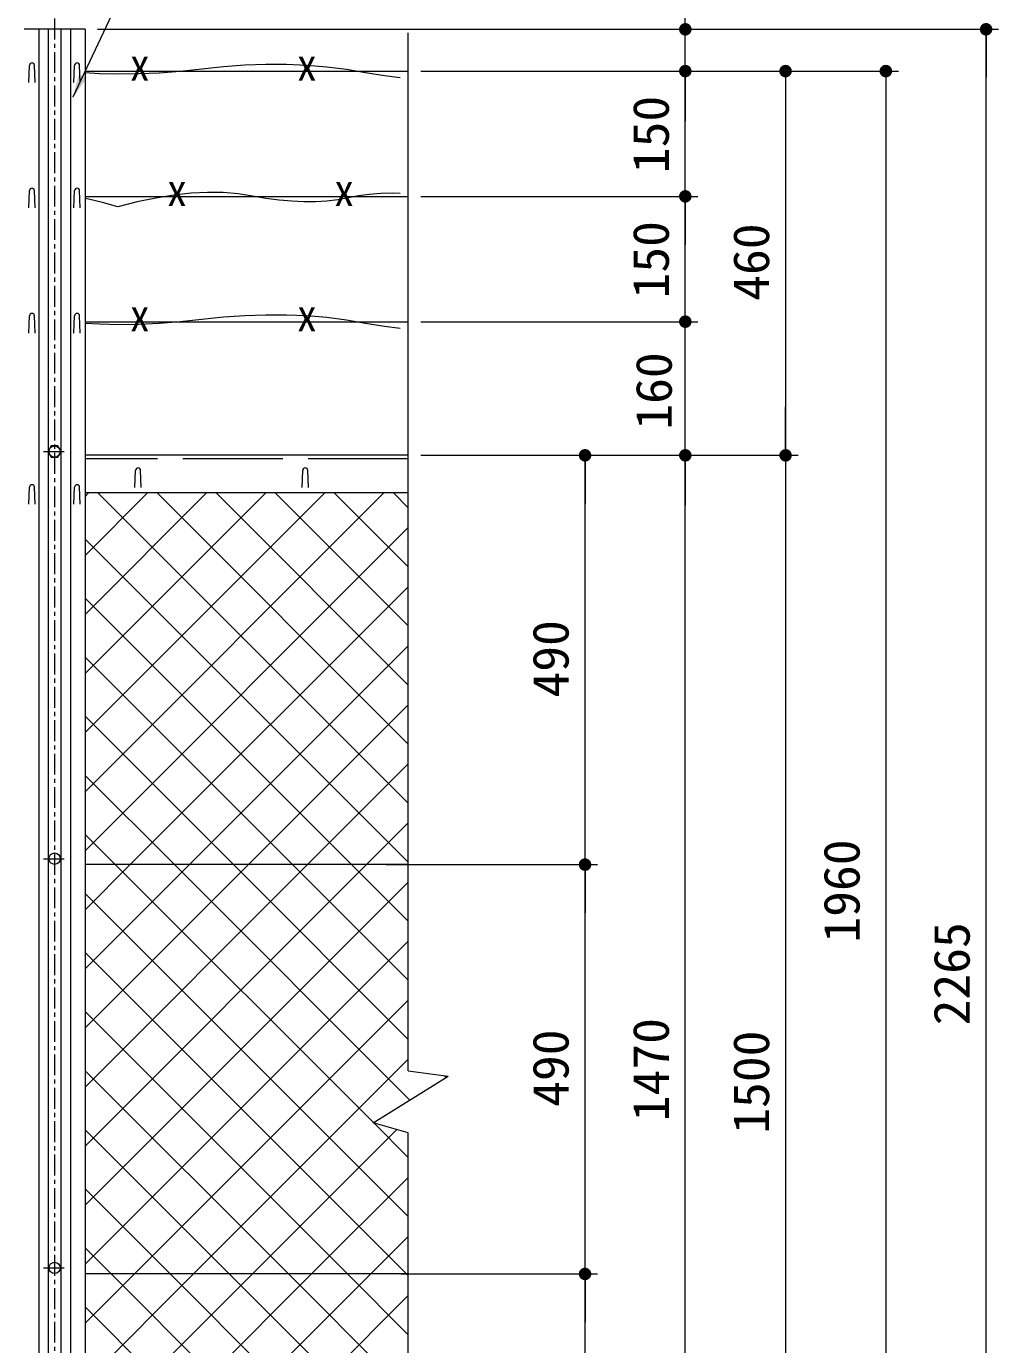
# Model space of a CAD drawing. Units: millimetres at full size. Extents: x -4455 to 4455, y -3150 to 3150.
# Drawn here: x -1459 to -296, y 249 to 1828 of the extents above; entities that cross this region are included whole.
import ezdxf
from ezdxf.enums import TextEntityAlignment as Align

# ---------------------------------------------------------------- set-up
doc = ezdxf.new("R2010")
doc.units = ezdxf.units.MM
doc.header["$LTSCALE"] = 20
doc.linetypes.add('DASHED', pattern=[7.5, 6, -1.5])
doc.linetypes.add('USER1', pattern=[2, 1.25, -0.25, 0.25, -0.25])
for name, color, linetype, lineweight in [('0-0_1部材', 3, 'Continuous', 18), ('0-1_5寸法', 1, 'Continuous', 18), ('0-2_SUNPOU', 1, 'Continuous', 18), ('0-3_8部品', 3, 'Continuous', 18), ('0-5_0', 3, 'Continuous', 18), ('0-7_2網', 4, 'Continuous', 18), ('0-A_6文字', 3, 'Continuous', 18), ('0-B_中心線', 1, 'USER1', 18), ('0-D_BUHIN', 3, 'Continuous', 18)]:
    doc.layers.add(name, color=color, linetype=linetype, lineweight=lineweight)
doc.styles.add('ＭＳ ゴシック', font='')
doc.styles.get('ＭＳ ゴシック').set_extended_font_data('MS Gothic')

# ---------------------------------------------------------------- blocks, each defined once
blk = doc.blocks.new('M1')
at = {"layer": '0-2_SUNPOU'}
blk.add_line((-5, 0), (-38.58, 0), dxfattribs=at)
for points in [[(0, 0), (-5, 0), (-4.96, 0.63)], [(0, 0), (-4.96, -0.63), (-5, 0)], [(0, 0), (-4.96, 0.63), (-4.84, 1.24)], [(0, 0), (-4.84, -1.24), (-4.96, -0.63)], [(0, 0), (-4.84, 1.24), (-4.65, 1.84)], [(0, 0), (-4.65, -1.84), (-4.84, -1.24)], [(0, 0), (-4.65, 1.84), (-4.38, 2.41)], [(0, 0), (-4.38, -2.41), (-4.65, -1.84)], [(0, 0), (-4.38, 2.41), (-4.05, 2.94)], [(0, 0), (-4.05, -2.94), (-4.38, -2.41)], [(0, 0), (-4.05, 2.94), (-3.64, 3.42)], [(0, 0), (-3.64, -3.42), (-4.05, -2.94)], [(0, 0), (-3.64, 3.42), (-3.19, 3.85)], [(0, 0), (-3.19, -3.85), (-3.64, -3.42)], [(0, 0), (-3.19, 3.85), (-2.68, 4.22)], [(0, 0), (-2.68, -4.22), (-3.19, -3.85)], [(0, 0), (-2.68, 4.22), (-2.13, 4.52)], [(0, 0), (-2.13, -4.52), (-2.68, -4.22)], [(0, 0), (-2.13, 4.52), (-1.55, 4.76)], [(0, 0), (-1.55, -4.76), (-2.13, -4.52)], [(0, 0), (-1.55, 4.76), (-0.94, 4.91)], [(0, 0), (-0.94, -4.91), (-1.55, -4.76)], [(0, 0), (-0.94, 4.91), (-0.31, 4.99)], [(0, 0), (-0.31, -4.99), (-0.94, -4.91)], [(0, 0), (-0.31, 4.99), (0.31, 4.99)], [(0, 0), (0.31, -4.99), (-0.31, -4.99)], [(0, 0), (0.31, 4.99), (0.94, 4.91)], [(0, 0), (0.94, 4.91), (1.55, 4.76)], [(0, 0), (1.55, 4.76), (2.13, 4.52)], [(0, 0), (2.13, 4.52), (2.68, 4.22)], [(0, 0), (2.68, 4.22), (3.19, 3.85)], [(0, 0), (3.19, 3.85), (3.64, 3.42)], [(0, 0), (3.64, 3.42), (4.05, 2.94)], [(0, 0), (4.05, 2.94), (4.38, 2.41)], [(0, 0), (4.38, 2.41), (4.65, 1.84)], [(0, 0), (4.65, 1.84), (4.84, 1.24)], [(0, 0), (4.84, 1.24), (4.96, 0.63)], [(0, 0), (4.96, 0.63), (5, 0)], [(0, 0), (0.94, -4.91), (0.31, -4.99)], [(0, 0), (1.55, -4.76), (0.94, -4.91)], [(0, 0), (2.13, -4.52), (1.55, -4.76)], [(0, 0), (2.68, -4.22), (2.13, -4.52)], [(0, 0), (3.19, -3.85), (2.68, -4.22)], [(0, 0), (3.64, -3.42), (3.19, -3.85)], [(0, 0), (4.05, -2.94), (3.64, -3.42)], [(0, 0), (4.38, -2.41), (4.05, -2.94)], [(0, 0), (4.65, -1.84), (4.38, -2.41)], [(0, 0), (4.84, -1.24), (4.65, -1.84)], [(0, 0), (4.96, -0.63), (4.84, -1.24)], [(0, 0), (5, 0), (4.96, -0.63)]]:
    blk.add_solid(points, dxfattribs=at)

msp = doc.modelspace()

# ---------------------------------------------------------------- linework, layer by layer
at = {"layer": '0-0_1部材', "color": 7}
for p, q in [((-1389.2, 1824.06), (-1462.2, 1824.06)), ((-1389.2, 1824.06), (-1389.2, -440.94)), ((-1002.38, 1314.06), (-1389.2, 1314.06)), ((-1002.38, 1269.06), (-1389.2, 1269.06))]:
    msp.add_line(p, q, dxfattribs=at)
at = {"layer": '0-0_1部材'}
for p, q in [((-1444.7, 1824.06), (-1444.7, -440.94)), ((-1433.2, 1824.06), (-1433.2, -440.94)), ((-1418.2, 1824.06), (-1418.2, -440.94)), ((-1406.7, 1824.06), (-1406.7, -440.94)), ((-1329.45, 1275.56), (-1328.7, 1296.06)), ((-1321.95, 1275.56), (-1322.7, 1296.06)), ((-1129.45, 1275.56), (-1128.7, 1296.06)), ((-1121.95, 1275.56), (-1122.7, 1296.06))]:
    msp.add_line(p, q, dxfattribs=at)
at = {"layer": '0-0_1部材', "color": 4}
for p, q in [((-1002.38, 577.34), (-1002.38, 1820.04)), ((-1044.47, 514.99), (-954.69, 570.7)), ((-1002.38, 577.34), (-954.69, 570.7)), ((-1002.38, 502.99), (-1044.47, 514.99)), ((-1002.38, -319.73), (-1002.38, 502.99))]:
    msp.add_line(p, q, dxfattribs=at)
at = {"layer": '0-0_1部材', "color": 1}
for p, q in [((-1389.2, 1774.06), (-1002.38, 1774.06)), ((-1389.2, 1624.06), (-1002.38, 1624.06)), ((-1389.2, 1474.06), (-1002.38, 1474.06))]:
    msp.add_line(p, q, dxfattribs=at)
at = {"layer": '0-0_1部材', "color": 1, "linetype": 'DASHED'}
msp.add_line((-1002.38, 1310.06), (-1389.2, 1310.06), dxfattribs=at)
at = {"layer": '0-0_1部材', "color": 1}
for points in [[(-1389.2, 1772.41), (-1372.07, 1771.3), (-1348.9, 1770.71), (-1325.05, 1770.98), (-1300.53, 1772.11), (-1275.33, 1774.1), (-1249.45, 1776.94), (-1223.44, 1779.74), (-1197.87, 1781.57), (-1172.72, 1782.45), (-1148, 1782.37), (-1123.7, 1781.33), (-1099.83, 1779.33), (-1076.39, 1776.37), (-1053.37, 1772.46), (-1030.79, 1768.64), (-1011.99, 1766.37)], [(-1011.99, 1627.62), (-1020.82, 1627.82), (-1035.25, 1627.48), (-1049, 1626.47), (-1062.08, 1624.79), (-1074.48, 1622.44), (-1086.83, 1620.12), (-1099.74, 1618.53), (-1113.22, 1617.69), (-1127.25, 1617.58), (-1141.84, 1618.21), (-1157, 1619.57), (-1172.71, 1621.68), (-1188.99, 1624.52), (-1205.99, 1627.13), (-1223.88, 1628.53), (-1242.65, 1628.73), (-1262.32, 1627.73), (-1282.87, 1625.52), (-1304.32, 1622.11), (-1326.65, 1617.5), (-1349.87, 1611.68)], [(-1349.87, 1611.68), (-1368.22, 1616.7), (-1385.21, 1620.66), (-1389.2, 1621.4)], [(-1389.2, 1472.41), (-1372.07, 1471.3), (-1348.9, 1470.71), (-1325.05, 1470.98), (-1300.53, 1472.11), (-1275.33, 1474.1), (-1249.45, 1476.94), (-1223.44, 1479.74), (-1197.87, 1481.57), (-1172.72, 1482.45), (-1148, 1482.37), (-1123.7, 1481.33), (-1099.83, 1479.33), (-1076.39, 1476.37), (-1053.37, 1472.46), (-1030.79, 1468.64), (-1011.99, 1466.37)]]:
    msp.add_lwpolyline(points, dxfattribs=at)
at = {"layer": '0-0_1部材'}
for centre in [(-1325.7, 1296.06), (-1125.7, 1296.06)]:
    msp.add_arc(centre, 3, 0, 180, dxfattribs=at)
at = {"layer": '0-1_5寸法'}
for p, q in [((-1371.04, 1824.06), (-655.81, 1824.06)), ((-670.81, 1774.06), (-670.81, 1824.06)), ((-987.38, 1774.06), (-655.81, 1774.06)), ((-987.38, 1774.06), (-655.81, 1774.06)), ((-987.38, 1774.06), (-535.81, 1774.06)), ((-972.38, 1774.06), (-415.81, 1774.06)), ((-670.81, 1624.06), (-670.81, 1774.06)), ((-550.81, 1774.06), (-550.81, 1314.06)), ((-430.81, 1774.06), (-430.81, -185.94)), ((-670.81, 1744.06), (-670.81, 1714.06)), ((-987.38, 1624.06), (-655.81, 1624.06)), ((-987.38, 1624.06), (-655.81, 1624.06)), ((-670.81, 1474.06), (-670.81, 1624.06)), ((-670.81, 1504.06), (-670.81, 1534.06)), ((-987.38, 1474.06), (-655.81, 1474.06)), ((-987.38, 1474.06), (-655.81, 1474.06)), ((-670.81, 1314.06), (-670.81, 1474.06)), ((-987.38, 1314.06), (-535.81, 1314.06)), ((-987.38, 1314.06), (-655.81, 1314.06)), ((-987.38, 1314.06), (-775.81, 1314.06)), ((-987.38, 1314.06), (-655.81, 1314.06)), ((-987.38, 1314.06), (-535.81, 1314.06)), ((-790.81, 824.06), (-790.81, 1314.06)), ((-670.81, -155.94), (-670.81, 1314.06)), ((-550.81, 1314.06), (-550.81, -185.94)), ((-670.81, 1284.06), (-670.81, 1254.06)), ((-1028.71, 824.06), (-775.81, 824.06)), ((-987.38, 824.06), (-775.81, 824.06)), ((-790.81, 334.06), (-790.81, 824.06)), ((-1010.94, 334.06), (-775.81, 334.06)), ((-987.38, 334.06), (-775.81, 334.06)), ((-790.81, -155.94), (-790.81, 334.06))]:
    msp.add_line(p, q, dxfattribs=at)
at = {"layer": '0-3_8部品', "color": 1, "linetype": 'USER1'}
for p, q in [((-1439.14, 1318.51), (-1412.25, 1318.51)), ((-1439.13, 831.19), (-1412.25, 831.19)), ((-1439.13, 341.19), (-1412.25, 341.19))]:
    msp.add_line(p, q, dxfattribs=at)
at = {"layer": '0-3_8部品'}
msp.add_lwpolyline([(-1417.86, 1318.51), (-1421.78, 1325.3), (-1429.62, 1325.3), (-1433.54, 1318.51), (-1429.62, 1311.72), (-1421.78, 1311.72)], close=True, dxfattribs=at)
for centre in [(-1425.7, 1318.51), (-1425.7, 831.19), (-1425.7, 341.19)]:
    msp.add_circle(centre, 6.8, dxfattribs=at)
at = {"layer": '0-5_0'}
for p, q in [((-1456.45, 1760.43), (-1455.7, 1780.93)), ((-1448.95, 1760.43), (-1449.7, 1780.93)), ((-1402.45, 1760.43), (-1401.7, 1780.93)), ((-1394.95, 1760.43), (-1395.7, 1780.93)), ((-1456.45, 1610.43), (-1455.7, 1630.93)), ((-1448.95, 1610.43), (-1449.7, 1630.93)), ((-1402.45, 1610.43), (-1401.7, 1630.93)), ((-1394.95, 1610.43), (-1395.7, 1630.93)), ((-1456.45, 1460.43), (-1455.7, 1480.93)), ((-1448.95, 1460.43), (-1449.7, 1480.93)), ((-1402.45, 1460.43), (-1401.7, 1480.93)), ((-1394.95, 1460.43), (-1395.7, 1480.93)), ((-1456.45, 1255.43), (-1455.7, 1275.93)), ((-1448.95, 1255.43), (-1449.7, 1275.93)), ((-1402.45, 1255.43), (-1401.7, 1275.93)), ((-1394.95, 1255.43), (-1395.7, 1275.93))]:
    msp.add_line(p, q, dxfattribs=at)
for centre in [(-1452.7, 1780.93), (-1398.7, 1780.93), (-1452.7, 1630.93), (-1398.7, 1630.93), (-1452.7, 1480.93), (-1398.7, 1480.93), (-1452.7, 1275.93), (-1398.7, 1275.93)]:
    msp.add_arc(centre, 3, 0, 180, dxfattribs=at)
at = {"layer": '0-7_2網', "color": 1}
for p, q in [((-1374.2, 1824.06), (-295.81, 1824.06)), ((-310.81, -440.94), (-310.81, 1824.06))]:
    msp.add_line(p, q, dxfattribs=at)
at = {"layer": '0-7_2網'}
for p, q in [((-1389.2, 1264.96), (-1385.09, 1269.06)), ((-1389.2, 1194.25), (-1314.38, 1269.06)), ((-1389.2, 1123.54), (-1243.67, 1269.06)), ((-1389.2, 1052.82), (-1172.96, 1269.06)), ((-1389.2, 982.11), (-1102.25, 1269.06)), ((-1389.2, 911.4), (-1031.54, 1269.06)), ((-1002.38, 897.68), (-1373.76, 1269.06)), ((-1002.38, 968.39), (-1303.05, 1269.06)), ((-1002.38, 1039.1), (-1232.33, 1269.06)), ((-1002.38, 1109.81), (-1161.62, 1269.06)), ((-1002.38, 1180.52), (-1090.91, 1269.06)), ((-1002.38, 1251.23), (-1020.2, 1269.06)), ((-1389.2, 840.69), (-1002.38, 1227.51)), ((-1002.38, 826.97), (-1389.2, 1213.79)), ((-1070.18, 824.06), (-1389.2, 1143.07)), ((-1264.41, 824.06), (-1002.38, 1086.09)), ((-1140.89, 824.06), (-1389.2, 1072.36)), ((-1193.7, 824.06), (-1002.38, 1015.38)), ((-1122.99, 824.06), (-1002.38, 944.67)), ((-1052.28, 824.06), (-1002.38, 873.95)), ((-1389.2, 699.27), (-1264.41, 824.06)), ((-1389.2, 628.56), (-1193.7, 824.06)), ((-1389.2, 557.85), (-1122.99, 824.06)), ((-1389.2, 487.14), (-1052.28, 824.06)), ((-1002.38, 685.55), (-1140.89, 824.06)), ((-1002.38, 756.26), (-1070.18, 824.06)), ((-1389.2, 416.43), (-1002.38, 803.24)), ((-1002.38, 402.71), (-1389.2, 789.52)), ((-1389.2, 345.72), (-1002.38, 732.53)), ((-1004.44, 334.06), (-1389.2, 718.81)), ((-1075.15, 334.06), (-1389.2, 648.1)), ((-1330.15, 334.06), (-1002.38, 661.82)), ((-1259.43, 334.06), (-1002.38, 591.11)), ((-1145.86, 334.06), (-1389.2, 577.39)), ((-956.88, 569.34), (-958.82, 571.28)), ((-1216.57, 334.06), (-1389.2, 506.68)), ((-1002.38, 473.42), (-1043.75, 514.78)), ((-1118.01, 334.06), (-1002.38, 449.69)), ((-1287.28, 334.06), (-1389.2, 435.97)), ((-1047.3, 334.06), (-1002.38, 378.98)), ((-1358, 334.06), (-1389.2, 365.26)), ((-1389.2, 275.01), (-1330.15, 334.06)), ((-1389.2, 204.3), (-1259.43, 334.06)), ((-1389.2, 62.88), (-1118.01, 334.06)), ((-1389.2, -7.84), (-1047.3, 334.06)), ((-1002.38, -21.56), (-1358, 334.06)), ((-1002.38, 49.15), (-1287.28, 334.06)), ((-1002.38, 119.86), (-1216.57, 334.06)), ((-1002.38, 190.57), (-1145.86, 334.06)), ((-1002.38, 261.28), (-1075.15, 334.06)), ((-1002.38, 332), (-1004.44, 334.06)), ((-1389.2, -78.55), (-1002.38, 308.27)), ((-1002.38, -92.27), (-1389.2, 294.55))]:
    msp.add_line(p, q, dxfattribs=at)
for points in [[(-1389.2, 769.98), (-1335.12, 824.06), (-1002.38, 1156.8)], [(-1002.38, 614.84), (-1211.6, 824.06), (-1389.2, 1001.65)], [(-1000.52, 542.27), (-1282.31, 824.06), (-1389.2, 930.94)], [(-1044.15, 515.19), (-1353.02, 824.06), (-1389.2, 860.23)], [(-1389.2, 133.59), (-1188.72, 334.06), (-1015.93, 506.85)]]:
    msp.add_lwpolyline(points, dxfattribs=at)
at = {"layer": '0-A_6文字', "color": 7}
msp.add_lwpolyline([(-1037.61, 1891.46), (-1333.89, 1891.46), (-1403.72, 1742.79)], dxfattribs=at)
msp.add_solid([(-1404.57, 1740.98), (-1396.53, 1770.35), (-1387.1, 1765.92)], dxfattribs=at)
at = {"layer": '0-B_中心線'}
msp.add_line((-1425.7, 1836.86), (-1425.7, -450.31), dxfattribs=at)
at = {"layer": '0-D_BUHIN'}
for p, q in [((-1002.38, 824.06), (-1389.2, 824.06)), ((-1002.38, 334.06), (-1389.2, 334.06))]:
    msp.add_line(p, q, dxfattribs=at)

# ---------------------------------------------------------------- block references
at = {"layer": '0-1_5寸法', "xscale": 1.5, "yscale": 1.5}
for p, rotation in [((-670.81, 1824.06), 270), ((-670.81, 1774.06), 90), ((-670.81, 1774.06), 90), ((-550.81, 1774.06), 90), ((-430.81, 1774.06), 90), ((-670.81, 1624.06), 270), ((-670.81, 1624.06), 90), ((-670.81, 1474.06), 270), ((-670.81, 1474.06), 270), ((-550.81, 1314.06), 270), ((-790.81, 1314.06), 90), ((-670.81, 1314.06), 90), ((-670.81, 1314.06), 90), ((-550.81, 1314.06), 90), ((-790.81, 824.06), 270), ((-790.81, 824.06), 90), ((-790.81, 334.06), 270), ((-790.81, 334.06), 90)]:
    msp.add_blockref('M1', p, dxfattribs=dict(at, rotation=rotation))
at = {"layer": '0-7_2網', "xscale": 1.5, "yscale": 1.5, "rotation": 90}
msp.add_blockref('M1', (-310.81, 1824.06), dxfattribs=at)

# ---------------------------------------------------------------- texts
at = {"layer": '0-0_1部材', "color": 1, "style": 'ＭＳ ゴシック', "width": 1.2}
for p in [(-1335.52, 1753.78), (-1135.52, 1753.78), (-1291, 1603.78), (-1091, 1603.78), (-1335.52, 1453.78), (-1135.52, 1453.78)]:
    msp.add_text('X', height=28.89, dxfattribs=at).set_placement(p, align=Align.BOTTOM_LEFT)
at = {"layer": '0-1_5寸法', "color": 3, "style": 'ＭＳ ゴシック', "width": 1.05}
for s, p in [('150', (-677.48, 1651.81)), ('150', (-677.48, 1501.81)), ('460', (-557.48, 1499.06)), ('160', (-674.01, 1344.74)), ('490', (-797.48, 1024.06)), ('1960', (-449.19, 730.65)), ('1470', (-677.48, 516.81)), ('490', (-797.48, 534.06)), ('1500', (-557.48, 501.81))]:
    msp.add_text(s, height=43.26, rotation=90, dxfattribs=at).set_placement(p, align=Align.BOTTOM_LEFT)
at = {"layer": '0-7_2網', "color": 3, "style": 'ＭＳ ゴシック', "width": 1.05}
msp.add_text('2265', height=43.26, rotation=90, dxfattribs=at).set_placement((-317.48, 631.56), align=Align.BOTTOM_LEFT)

doc.saveas('drawing.dxf')
